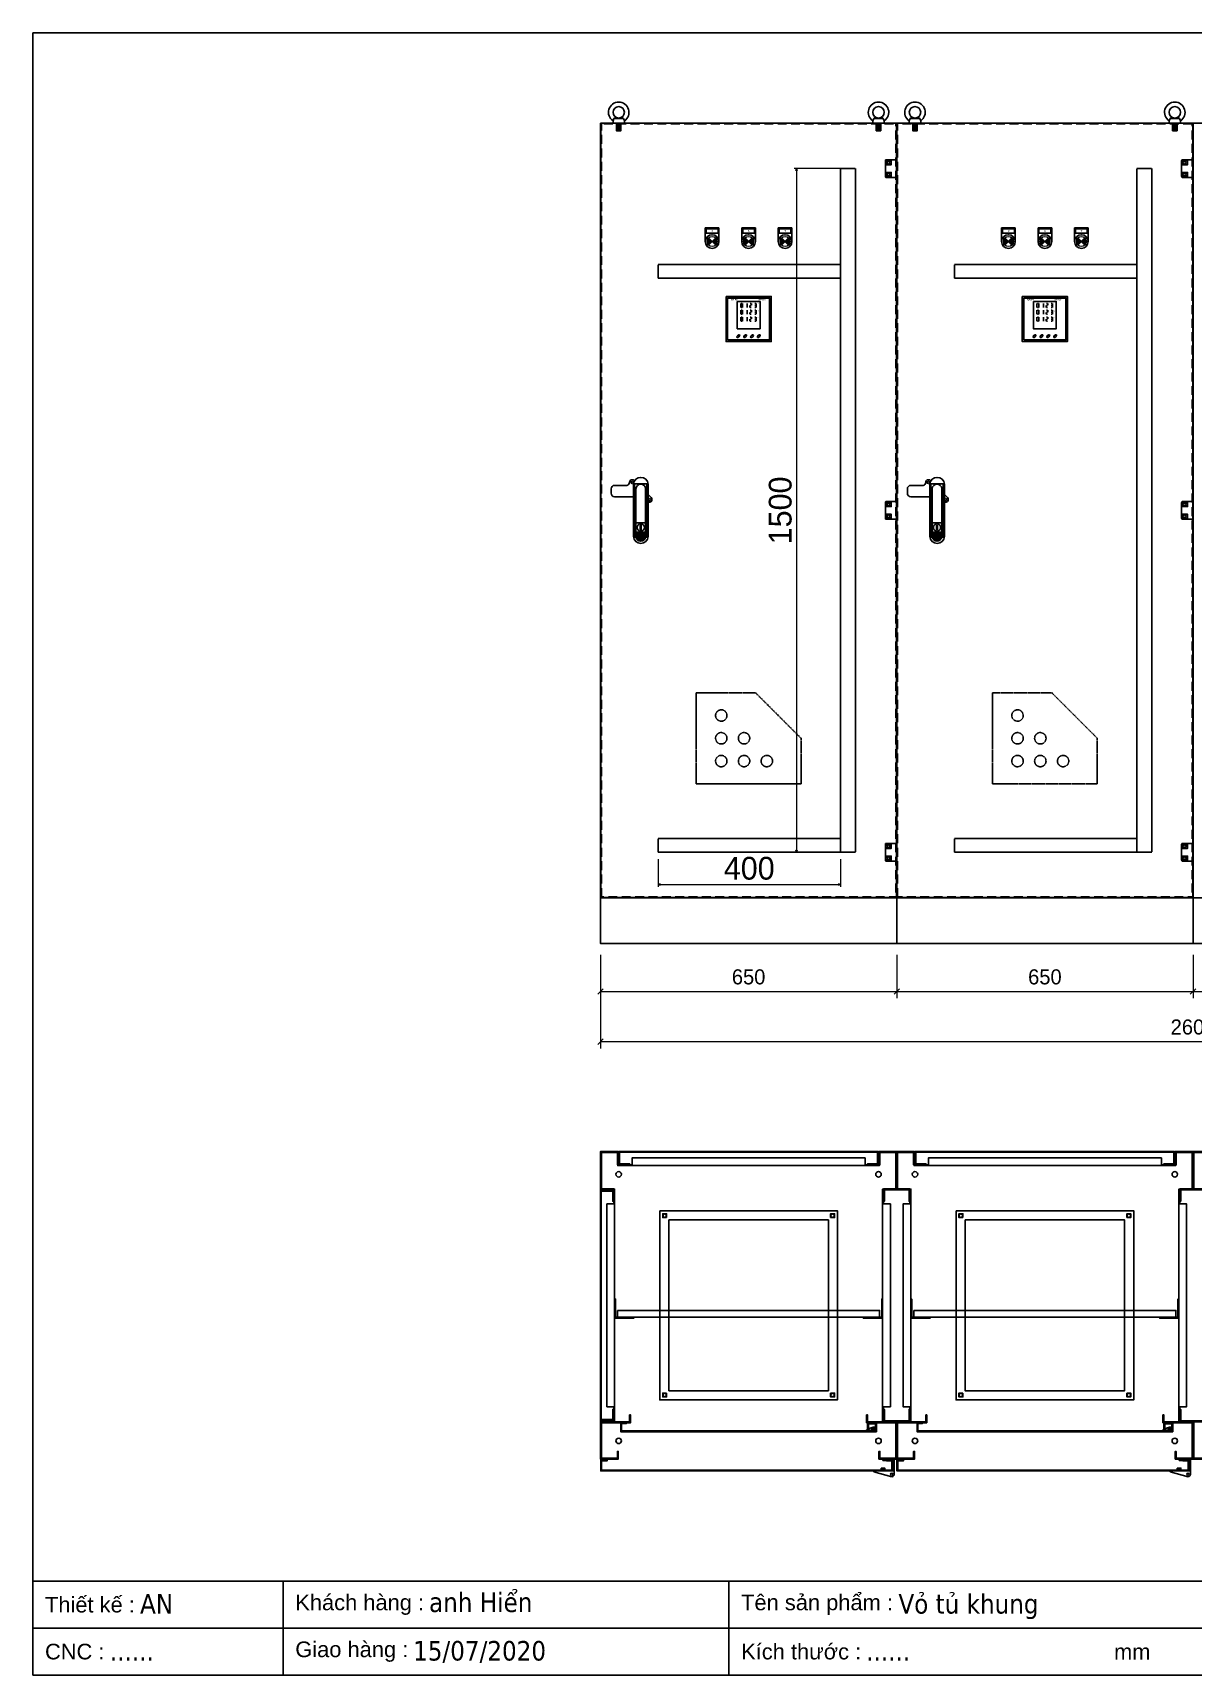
# Model space of a CAD drawing. Header units: millimetres. Extents: x 0 to 5097, y 0 to 3604.
# Drawn here: x 0 to 2546, y 0 to 3604 of the extents above; entities that cross this region are included whole.
import ezdxf
from ezdxf.enums import TextEntityAlignment as Align

# ---------------------------------------------------------------- set-up
doc = ezdxf.new("R2010")
doc.units = ezdxf.units.MM
doc.linetypes.add('DASHED', pattern=[0.75, 0.5, -0.25])
doc.linetypes.add('HIDDEN2', pattern=[4.7625, 3.175, -1.5875])
for name, color, linetype in [('01', 7, 'HIDDEN2'), ('DIM', 253, 'Continuous'), ('Ghi chu', 7, 'Continuous')]:
    doc.layers.add(name, color=color, linetype=linetype)
doc.layers.add('07', color=5, linetype='Continuous', lineweight=5)
doc.styles.add('Arial', font='arial.ttf')
doc.styles.add('Arial-Black', font='txt')
doc.styles.add('Tahoma (Input Text)', font='tahoma.ttf')
doc.dimstyles.new('CNC', dxfattribs={"dimtxt": 50, "dimasz": 5, "dimexe": 5, "dimexo": 15, "dimgap": 10, "dimtad": 1, "dimdec": 0, "dimtxsty": 'Standard', "dimblk": 'OPEN30', "dimcen": 10, "dimclrd": 5, "dimclre": 5, "dimclrt": 3, "dimazin": 3, "dimtfac": 1, "dimtdec": 0, "dimtmove": 0, "dimatfit": 3, "dimldrblk": 'ARCHTICK', "dimlwd": 9, "dimlwe": 9})
doc.dimstyles.new('Dim-33', dxfattribs={"dimtxt": 33, "dimasz": 12, "dimexe": 15, "dimexo": 25, "dimgap": 15, "dimtad": 1, "dimdec": 0, "dimtxsty": 'Standard', "dimblk": 'OBLIQUE', "dimcen": 10, "dimclrd": 5, "dimclre": 5, "dimclrt": 3, "dimazin": 3, "dimtfac": 1, "dimtdec": 0, "dimtmove": 0, "dimatfit": 3, "dimldrblk": 'OPEN30', "dimlwd": 9, "dimlwe": 9})

# ---------------------------------------------------------------- blocks, each defined once
blk = doc.blocks.new('Moccauf10')
h = blk.add_hatch()
h.set_pattern_fill('ANSI31', color=8, scale=0.5, angle=330, style=0)
h.set_pattern_definition([(15, (-83193.6702, -36410.4482), (-0.410875234, 1.53340725), [])])
h.paths.add_polyline_path([(5, -23.5), (-5, -23.5), (-5, -40.5), (5, -40.5)])
at = {"color": 8}
for p, q in [((-12.5, -18.5), (-10.4, -13.5)), ((-10.4, -13.5), (-4.9, -11.5)), ((10.4, -13.5), (4.9, -11.5)), ((12.5, -18.5), (10.4, -13.5))]:
    blk.add_line(p, q, dxfattribs=at)
for points in [[(12.5, -18.5), (12.5, -23.5), (-12.5, -23.5), (-12.5, -18.5)], [(-10.4, -13.5), (10.4, -13.5)]]:
    blk.add_lwpolyline(points, dxfattribs=at)
blk.add_lwpolyline([(-5, -23.5), (5, -23.5), (5, -40.5), (-5, -40.5)], close=True, dxfattribs=at)
blk.add_circle((0, 0), 12.5, dxfattribs=at)
blk.add_arc((0, 0), 22.5, 303.749, 236.251, dxfattribs=at)
blk = doc.blocks.new('HL044-1')
at = {"color": 1}
blk.add_lwpolyline([(2, 0), (25, 0), (25, 39), (2, 39, 0.414214), (0, 37), (0, 2, 0.414214)], format="xyb", close=True, dxfattribs=at)
for centre in [(7, 32.5), (7, 6.5)]:
    blk.add_circle(centre, 3, dxfattribs=at)
blk = doc.blocks.new('HL044-2')
at = {"color": 1}
for p, q in [((0, -3), (0, 0)), ((0, 0), (23, 0)), ((4, -3), (4, 0)), ((10, -3), (10, 0)), ((25, -26), (-20, -26)), ((-20, -26), (-20, -28)), ((-20, -28), (19.5, -38.5)), ((-3, -19.5), (-3, -26)), ((-3, -19.5), (3, -20.1)), ((-3, -20.5), (3, -21.1)), ((-3, -21.5), (3, -22.1)), ((-3, -22.5), (3, -23.1)), ((-3, -23.5), (3, -24.1)), ((-3, -24.5), (3, -25.1)), ((-3, -25.5), (2.3, -26)), ((22, -3), (0, -3)), ((3, -19.5), (3, -26)), ((22, -3), (22, -26)), ((25, -2), (25, -3)), ((25, -3), (25, -26)), ((25, -33), (25, -26))]:
    blk.add_line(p, q, dxfattribs=at)
blk.add_lwpolyline([(-4, -19.5), (4, -19.5), (4, -26), (-4, -26)], close=True, dxfattribs=at)
blk.add_circle((19.5, -33), 2.5, dxfattribs=at)
for centre, radius, start, end in [((23, -2), 2, 0, 90), ((19.5, -33), 5.5, 270, 0)]:
    blk.add_arc(centre, radius, start, end, dxfattribs=at)
blk = doc.blocks.new('HL036-1-2')
at = {"layer": 'Ghi chu', "color": 1}
for p, q in [((-3, 17.8), (-18.9, 17.8)), ((-18.9, 15.8), (-18.9, 17.8)), ((-12.1, 15.8), (-18.9, 15.8)), ((-16.4, 1), (-16.4, 14)), ((-15.6, 15), (-3.9, 17.7)), ((0, 0), (-15.4, 0)), ((-14.4, 3), (-14.4, 11.9)), ((0, 2), (-13.4, 2)), ((-13.1, 12.8), (-4.3, 9.8)), ((-6.2, 2), (-6.2, 0)), ((-1.2, 2), (-1.2, 0)), ((0, 0), (0, 2))]:
    blk.add_line(p, q, dxfattribs=at)
for radius in [4.1, 2.1]:
    blk.add_circle((-3, 13.7), radius, dxfattribs=at)
for centre, start, end in [((-15.4, 14), 102.9616, 180), ((-15.4, 1), 180, 270), ((-13.4, 11.9), 71.3254, 180), ((-13.4, 3), 180, 270)]:
    blk.add_arc(centre, 1, start, end, dxfattribs=at)
blk = doc.blocks.new('*D1')
at = {"color": 0, "linetype": 'ByBlock', "lineweight": -2}
for p, q in [((1251.3, 1506.1), (1239.3, 1494.1)), ((1889.3, 1494.1), (1901.3, 1506.1))]:
    blk.add_line(p, q, dxfattribs=at)
at = {"layer": 'Defpoints', "color": 0, "transparency": 16777216}
for p in [(1245.3, 1605.7), (1895.3, 1605.7), (1895.3, 1500.1)]:
    blk.add_point(p, dxfattribs=at)
at = {"layer": 'DIM', "color": 5, "lineweight": 9, "transparency": 16777216}
for p, q in [((1245.3, 1580.7), (1245.3, 1485.1)), ((1895.3, 1580.7), (1895.3, 1485.1)), ((1245.3, 1500.1), (1895.3, 1500.1))]:
    blk.add_line(p, q, dxfattribs=at)
at = {"layer": 'DIM', "color": 3, "transparency": 16777216, "insert": (1570.3, 1532), "char_height": 33, "attachment_point": 5}
blk.add_mtext('650', dxfattribs=at)
blk = doc.blocks.new('_Oblique')
at = {"color": 0, "linetype": 'ByBlock', "lineweight": -2}
blk.add_line((-0.5, -0.5), (0.5, 0.5), dxfattribs=at)
blk = doc.blocks.new('_Open30')
at = {"color": 0, "linetype": 'ByBlock', "lineweight": -2}
for p, q in [((-1, 0.27), (0, 0)), ((0, 0), (-1, -0.27)), ((0, 0), (-1, 0))]:
    blk.add_line(p, q, dxfattribs=at)
blk = doc.blocks.new('*D2')
at = {"color": 0, "linetype": 'ByBlock', "lineweight": -2}
for p, q in [((1901.3, 1506.1), (1889.3, 1494.1)), ((2539.3, 1494.1), (2551.3, 1506.1))]:
    blk.add_line(p, q, dxfattribs=at)
at = {"layer": 'Defpoints', "color": 0, "transparency": 16777216}
for p in [(1895.3, 1605.7), (2545.3, 1605.7), (2545.3, 1500.1)]:
    blk.add_point(p, dxfattribs=at)
at = {"layer": 'DIM', "color": 5, "lineweight": 9, "transparency": 16777216}
for p, q in [((1895.3, 1580.7), (1895.3, 1485.1)), ((2545.3, 1580.7), (2545.3, 1485.1)), ((1895.3, 1500.1), (2545.3, 1500.1))]:
    blk.add_line(p, q, dxfattribs=at)
at = {"layer": 'DIM', "color": 3, "transparency": 16777216, "insert": (2220.3, 1532), "char_height": 33, "attachment_point": 5}
blk.add_mtext('650', dxfattribs=at)
blk = doc.blocks.new('*D3')
at = {"color": 0, "linetype": 'ByBlock', "lineweight": -2}
for p, q in [((2551.3, 1506.1), (2539.3, 1494.1)), ((3189.3, 1494.1), (3201.3, 1506.1))]:
    blk.add_line(p, q, dxfattribs=at)
at = {"layer": 'Defpoints', "color": 0, "transparency": 16777216}
for p in [(2545.3, 1605.7), (3195.3, 1605.7), (3195.3, 1500.1)]:
    blk.add_point(p, dxfattribs=at)
at = {"layer": 'DIM', "color": 5, "lineweight": 9, "transparency": 16777216}
for p, q in [((2545.3, 1580.7), (2545.3, 1485.1)), ((3195.3, 1580.7), (3195.3, 1485.1)), ((2545.3, 1500.1), (3195.3, 1500.1))]:
    blk.add_line(p, q, dxfattribs=at)
at = {"layer": 'DIM', "color": 3, "transparency": 16777216, "insert": (2870.3, 1532), "char_height": 33, "attachment_point": 5}
blk.add_mtext('650', dxfattribs=at)
blk = doc.blocks.new('*D5')
at = {"color": 0, "linetype": 'ByBlock', "lineweight": -2}
for p, q in [((1251.3, 1396.1), (1239.3, 1384.1)), ((3839.3, 1384.1), (3851.3, 1396.1))]:
    blk.add_line(p, q, dxfattribs=at)
at = {"layer": 'Defpoints', "color": 0, "transparency": 16777216}
for p in [(1245.3, 1605.7), (3845.3, 1605.7), (3845.3, 1390.1)]:
    blk.add_point(p, dxfattribs=at)
at = {"layer": 'DIM', "color": 5, "lineweight": 9, "transparency": 16777216}
for p, q in [((1245.3, 1580.7), (1245.3, 1375.1)), ((3845.3, 1580.7), (3845.3, 1375.1)), ((1245.3, 1390.1), (3845.3, 1390.1))]:
    blk.add_line(p, q, dxfattribs=at)
at = {"layer": 'DIM', "color": 3, "transparency": 16777216, "insert": (2545.3, 1422), "char_height": 33, "attachment_point": 5}
blk.add_mtext('2600', dxfattribs=at)
blk = doc.blocks.new('khungtenAsean2')
at = {"color": 7}
for p, q in [((2970, -1980), (0, -1980)), ((320, -1980), (320, -2100)), ((890, -1980), (890, -2100)), ((2020, -2040), (0, -2040))]:
    blk.add_line(p, q, dxfattribs=at)
blk.add_lwpolyline([(0, 0), (2970, 0), (2970, -2100), (0, -2100)], close=True, dxfattribs=at)
at = {"color": 2, "char_height": 20, "width": 917.634, "attachment_point": 4, "style": 'Arial'}
for s, insert in [('  Tên sản phẩm :', (890, -2010)), ('  Thiết kế :', (0, -2010)), ('  Khách hàng :', (320, -2010)), ('  Giao hàng :', (320, -2070)), ('  CNC :', (0, -2070)), ('  Kích thước :', (890, -2070)), ('mm', (1382.3, -2070))]:
    blk.add_mtext(s, dxfattribs=dict(at, insert=insert))
at = {"color": 1, "style": 'Tahoma (Input Text)', "flags": 8}
for tag, p in [('#03', (506.6, -2019.3)), ('#01', (137.1, -2021.3)), ('#05', (1106.6, -2021.3)), ('#07', (1834.7, -2021.3)), ('#09', (2146.7, -2021.3)), ('#02', (98.5, -2081.3)), ('#04', (486.1, -2081.3)), ('#06', (1065.3, -2081.3)), ('#08', (1817.4, -2081.3)), ('#10', (2146.7, -2081.3))]:
    blk.add_attdef(tag, p, '', height=25, dxfattribs=at)
blk.add_attdef('#11', text='', height=25, dxfattribs=at).set_placement((2915, -2067.3), align=Align.CENTER)
blk = doc.blocks.new('AB-301-1-1')
at = {"linetype": 'Continuous'}
h = blk.add_hatch(dxfattribs=at)
h.set_pattern_fill('ACAD_ISO09W100', color=1, scale=0.2)
h.set_pattern_definition([(0, (-367.8747, 374.3201), (0, 1), [4.8, -0.6, 1.2, -0.6, 1.2, -0.6])])
h.paths.add_polyline_path([(-3.9, -112.6, 0.118404), (0.1, -113.6, 0.118404), (4.2, -112.6), (7.1, -96.1), (-6.9, -96.1)])
at = {"color": 1, "linetype": 'Continuous'}
for p, q in [((-9.9, -74.6), (10.1, -74.6)), ((-6.9, -96.1), (7.1, -96.1)), ((-6.9, -96.1), (-3.9, -112.6)), ((7.1, -96.1), (4.2, -112.6))]:
    blk.add_line(p, q, dxfattribs=at)
for points in [[(-15.7, -17.1), (-57.4, -17.1, -0.414214), (-64.9, -9.6), (-64.9, 0.4, -0.414214), (-57.4, 7.9), (-30.6, 7.9, 0.414214), (-24.6, 13.9), (-24.6, 14.2)], [(-24.6, 14.2, -0.198912), (-22.8, 18.4), (-22.8, 18.4, -0.414214), (-14.4, 18.4), (-13.5, 17.6)], [(16.3, -12.2), (23.1, -19.1, -0.414214), (23.1, -27.5), (23.1, -27.5, -0.31835), (16.3, -28.7)]]:
    blk.add_lwpolyline(points, format="xyb", dxfattribs=at)
for points in [[(0.3, 25.4), (0.3, 25.4, -0.400643), (16.3, 10.4), (16.3, -104.6, -0.400643), (0.3, -119.6), (0.3, -119.6, -0.400643), (-15.7, -104.6), (-15.7, 10.4, -0.400643)], [(0.1, 10.4, -0.403991), (10.6, 0.4), (10.6, -104.6, -0.403991), (0.1, -114.6, -0.403991), (-10.4, -104.6), (-10.4, 0.4, -0.403991)], [(9.1, -96.6), (9.1, -104.6, -0.414214), (0.1, -113.6, -0.414214), (-8.9, -104.6), (-8.9, -96.6, -0.414214), (-6.9, -94.6), (7.1, -94.6, -0.414214)]]:
    blk.add_lwpolyline(points, format="xyb", close=True, dxfattribs=at)
blk.add_lwpolyline([(-0.9, -79.6), (1.1, -79.6), (1.1, -89.6), (-0.9, -89.6)], close=True, dxfattribs=at)
for centre, radius in [((-18.6, 14.2), 2.5), ((18.9, -23.3), 2.5), ((0.1, -84.6), 8)]:
    blk.add_circle(centre, radius, dxfattribs=at)
blk = doc.blocks.new('Den XANH')
h = blk.add_hatch(color=5)
h.paths.add_polyline_path([(15, 15), (22.8, 7.2, 0.198912), (26, 15, 0.198912), (22.8, 22.8)])
h.paths.add_polyline_path([(15, 15), (7.2, 22.8, 0.198912), (4, 15, 0.198912), (7.2, 7.2)])
at = {"color": 7}
for p, q in [((0, 45), (30, 45)), ((0, 45), (0, 15)), ((30, 15), (30, 45))]:
    blk.add_line(p, q, dxfattribs=at)
blk.add_lwpolyline([(2, 43), (28, 43), (28, 33), (2, 33)], close=True, dxfattribs=at)
blk.add_circle((15, 15), 15, dxfattribs=at)
at = {"layer": '07', "color": 5, "linetype": 'Continuous', "lineweight": 5, "ltscale": 3}
for p, q in [((22.8, 22.8), (7.2, 7.2)), ((7.2, 22.8), (22.8, 7.2))]:
    blk.add_line(p, q, dxfattribs=at)
blk.add_circle((15, 15), 11, dxfattribs=at)
at = {"layer": '01', "color": 2, "linetype": 'Continuous', "lineweight": 5, "style": 'Arial-Black'}
blk.add_attdef('T-SP', text='', height=2.4, dxfattribs=at).set_placement((15.2, 36), align=Align.CENTER)
blk = doc.blocks.new('Den DO')
h = blk.add_hatch(color=1)
h.paths.add_polyline_path([(7.2, 7.2), (15, 15), (7.2, 22.8, 0.198912), (4, 15, 0.198912)])
h.paths.add_polyline_path([(26, 15, 0.198912), (22.8, 22.8), (15, 15), (22.8, 7.2, 0.198912)])
at = {"color": 7}
for p, q in [((0, 45), (30, 45)), ((0, 45), (0, 15)), ((30, 15), (30, 45))]:
    blk.add_line(p, q, dxfattribs=at)
blk.add_lwpolyline([(2, 43), (28, 43), (28, 33), (2, 33)], close=True, dxfattribs=at)
blk.add_circle((15, 15), 15, dxfattribs=at)
at = {"layer": '07', "color": 1, "linetype": 'Continuous', "lineweight": 5, "ltscale": 3}
for p, q in [((22.8, 22.8), (7.2, 7.2)), ((7.2, 22.8), (22.8, 7.2))]:
    blk.add_line(p, q, dxfattribs=at)
blk.add_circle((15, 15), 11, dxfattribs=at)
at = {"layer": '01', "color": 2, "linetype": 'Continuous', "lineweight": 5, "style": 'Arial-Black'}
blk.add_attdef('T-SP', text='', height=2.4, dxfattribs=at).set_placement((15.2, 36), align=Align.CENTER)
blk = doc.blocks.new('Den VANG')
h = blk.add_hatch(color=2)
h.paths.add_polyline_path([(22.8, 7.2, 0.198912), (26, 15, 0.198912), (22.8, 22.8), (15, 15)])
h.paths.add_polyline_path([(7.2, 7.2), (15, 15), (7.2, 22.8, 0.198912), (4, 15, 0.198912)])
at = {"color": 7}
for p, q in [((0, 45), (30, 45)), ((0, 45), (0, 15)), ((30, 15), (30, 45))]:
    blk.add_line(p, q, dxfattribs=at)
blk.add_lwpolyline([(2, 43), (28, 43), (28, 33), (2, 33)], close=True, dxfattribs=at)
blk.add_circle((15, 15), 15, dxfattribs=at)
at = {"layer": '07', "color": 2, "linetype": 'Continuous', "lineweight": 5, "ltscale": 3}
for p, q in [((22.8, 22.8), (7.2, 7.2)), ((7.2, 22.8), (22.8, 7.2))]:
    blk.add_line(p, q, dxfattribs=at)
blk.add_circle((15, 15), 11, dxfattribs=at)
at = {"layer": '01', "color": 2, "linetype": 'Continuous', "lineweight": 5, "style": 'Arial-Black'}
blk.add_attdef('T-SP', text='', height=2.4, dxfattribs=at).set_placement((15.2, 36), align=Align.CENTER)
blk = doc.blocks.new('A$C1C334A4C')
at = {"color": 6}
for p, q in [((32.2, 83.8), (32.2, 79.8)), ((32.2, 78.8), (32.2, 74.8)), ((33.2, 83.8), (35.2, 83.8)), ((33.2, 74.8), (35.2, 74.8)), ((36.2, 83.8), (36.2, 79.8)), ((36.2, 78.8), (36.2, 74.8)), ((46.2, 83.8), (46.2, 79.8)), ((46.2, 78.8), (46.2, 74.8)), ((52.2, 78.8), (52.2, 74.8)), ((53.2, 83.8), (55.2, 83.8)), ((53.2, 79.3), (55.2, 79.3)), ((53.2, 74.8), (55.2, 74.8)), ((56.2, 83.8), (56.2, 79.8)), ((63.2, 83.8), (65.2, 83.8)), ((63.2, 79.3), (65.2, 79.3)), ((63.2, 74.8), (65.2, 74.8)), ((66.2, 83.8), (66.2, 79.8)), ((66.2, 78.8), (66.2, 74.8)), ((32.2, 68.8), (32.2, 64.8)), ((32.2, 63.8), (32.2, 59.8)), ((32.2, 53.8), (32.2, 49.8)), ((32.2, 48.8), (32.2, 44.8)), ((33.2, 68.8), (35.2, 68.8)), ((33.2, 59.8), (35.2, 59.8)), ((33.2, 53.8), (35.2, 53.8)), ((33.2, 44.8), (35.2, 44.8)), ((36.2, 68.8), (36.2, 64.8)), ((36.2, 63.8), (36.2, 59.8)), ((36.2, 53.8), (36.2, 49.8)), ((36.2, 48.8), (36.2, 44.8)), ((46.2, 68.8), (46.2, 64.8)), ((46.2, 63.8), (46.2, 59.8)), ((46.2, 53.8), (46.2, 49.8)), ((46.2, 48.8), (46.2, 44.8)), ((52.2, 63.8), (52.2, 59.8)), ((52.2, 48.8), (52.2, 44.8)), ((53.2, 68.8), (55.2, 68.8)), ((53.2, 64.3), (55.2, 64.3)), ((53.2, 59.8), (55.2, 59.8)), ((53.2, 53.8), (55.2, 53.8)), ((53.2, 49.3), (55.2, 49.3)), ((53.2, 44.8), (55.2, 44.8)), ((56.2, 68.8), (56.2, 64.8)), ((56.2, 53.8), (56.2, 49.8)), ((63.2, 68.8), (65.2, 68.8)), ((63.2, 64.3), (65.2, 64.3)), ((63.2, 59.8), (65.2, 59.8)), ((63.2, 53.8), (65.2, 53.8)), ((63.2, 49.3), (65.2, 49.3)), ((63.2, 44.8), (65.2, 44.8)), ((66.2, 68.8), (66.2, 64.8)), ((66.2, 63.8), (66.2, 59.8)), ((66.2, 53.8), (66.2, 49.8)), ((66.2, 48.8), (66.2, 44.8))]:
    blk.add_line(p, q, dxfattribs=at)
for points in [[(0, 99), (99, 99), (99, 0), (0, 0)], [(24.5, 88), (74.5, 88), (74.5, 28), (24.5, 28)]]:
    blk.add_lwpolyline(points, close=True, dxfattribs=at)
at = {"color": 2}
blk.add_lwpolyline([(3.5, 3.5), (95.5, 3.5), (95.5, 95.5), (3.5, 95.5)], close=True, dxfattribs=at)
at = {"color": 6}
for centre in [(27, 12), (42, 12), (57, 12), (72, 12)]:
    blk.add_ellipse(centre, major_axis=(2.83, 2.83), ratio=0.5, dxfattribs=at)
at = {"color": 6, "width": 2201.82, "attachment_point": 5}
for s, insert, char_height in [('{\\fTahoma|b0|i0|c0|p34;selec}', (18.2, 92), 5), ('{\\fTahoma|b0|i0|c0|p34;V}', (70.6, 83.1), 2), ('{\\fTahoma|b0|i1|c0|p34;MFM383A}', (78.4, 91.6), 3), ('{\\fTahoma|b0|i0|c0|p34;PF}', (70.6, 52.9), 2), ('{\\fTahoma|b0|i0|c0|p34;A}', (70.6, 67.7), 2)]:
    blk.add_mtext(s, dxfattribs=dict(at, insert=insert, char_height=char_height))
blk = doc.blocks.new('A$C01EB0BB3')
at = {"color": 7, "linetype": 'DASHED', "ltscale": 3}
for p, q in [((0, 0), (0, 200)), ((0, 200), (130, 200)), ((230, 100), (130, 200)), ((230, 100), (230, 0)), ((230, 0), (0, 0))]:
    blk.add_line(p, q, dxfattribs=at)
for centre in [(55, 150), (55, 100), (105, 100), (55, 50), (105, 50), (155, 50)]:
    blk.add_circle(centre, 12.5, dxfattribs=at)
blk = doc.blocks.new('*D9')
at = {"color": 0, "linetype": 'ByBlock', "lineweight": -2}
for p, q in [((1674.1, 3300.7), (1675.4, 3305.7)), ((1675.4, 3305.7), (1676.8, 3300.7)), ((1675.4, 3305.7), (1675.4, 3300.7)), ((1675.4, 1805.7), (1674.1, 1810.7)), ((1676.8, 1810.7), (1675.4, 1805.7)), ((1675.4, 1805.7), (1675.4, 1810.7))]:
    blk.add_line(p, q, dxfattribs=at)
at = {"layer": 'Defpoints', "color": 0, "transparency": 16777216}
for p in [(1804.7, 3305.7), (1675.4, 1805.7), (1804.7, 1805.7)]:
    blk.add_point(p, dxfattribs=at)
at = {"layer": 'DIM', "color": 5, "lineweight": 9, "transparency": 16777216}
for p, q in [((1789.7, 3305.7), (1670.4, 3305.7)), ((1675.4, 3300.7), (1675.4, 1810.7)), ((1789.7, 1805.7), (1670.4, 1805.7))]:
    blk.add_line(p, q, dxfattribs=at)
at = {"layer": 'DIM', "color": 3, "transparency": 16777216, "insert": (1639.9, 2555.7), "char_height": 50, "attachment_point": 5, "rotation": 90}
blk.add_mtext('1500', dxfattribs=at)
blk = doc.blocks.new('_ArchTick')
at = {"color": 0, "const_width": 0.15}
blk.add_lwpolyline([(-0.5, -0.5), (0.5, 0.5)], dxfattribs=at)
blk = doc.blocks.new('*D10')
at = {"color": 0, "linetype": 'ByBlock', "lineweight": -2}
for p, q in [((1371.7, 1734.7), (1376.7, 1736)), ((1376.7, 1733.4), (1371.7, 1734.7)), ((1371.7, 1734.7), (1376.7, 1734.7)), ((1766.7, 1736), (1771.7, 1734.7)), ((1771.7, 1734.7), (1766.7, 1733.4)), ((1771.7, 1734.7), (1766.7, 1734.7))]:
    blk.add_line(p, q, dxfattribs=at)
at = {"layer": 'Defpoints', "color": 0, "transparency": 16777216}
for p in [(1371.7, 1805.7), (1771.7, 1805.7), (1771.7, 1734.7)]:
    blk.add_point(p, dxfattribs=at)
at = {"layer": 'DIM', "color": 5, "lineweight": 9, "transparency": 16777216}
for p, q in [((1371.7, 1790.7), (1371.7, 1729.7)), ((1771.7, 1790.7), (1771.7, 1729.7)), ((1376.7, 1734.7), (1766.7, 1734.7))]:
    blk.add_line(p, q, dxfattribs=at)
at = {"layer": 'DIM', "color": 3, "transparency": 16777216, "insert": (1571.7, 1770.2), "char_height": 50, "attachment_point": 5}
blk.add_mtext('400', dxfattribs=at)

msp = doc.modelspace()

# ---------------------------------------------------------------- linework, layer by layer
at = {"color": 7}
for points in [[(1245.3, 3405.7), (1895.3, 3405.7), (1895.3, 1705.7), (1245.3, 1705.7)], [(1895.3, 3405.7), (2545.3, 3405.7), (2545.3, 1705.7), (1895.3, 1705.7)], [(2545.3, 3405.7), (3195.3, 3405.7), (3195.3, 1705.7), (2545.3, 1705.7)], [(1245.3, 1705.7), (1895.3, 1705.7), (1895.3, 1605.7), (1245.3, 1605.7)], [(1895.3, 1705.7), (2545.3, 1705.7), (2545.3, 1605.7), (1895.3, 1605.7)], [(2545.3, 1705.7), (3195.3, 1705.7), (3195.3, 1605.7), (2545.3, 1605.7)], [(1853.3, 1122), (1853.3, 1147.5), (1287.3, 1147.5), (1287.3, 1122), (1285.8, 1122), (1285.8, 1149), (1854.8, 1149), (1854.8, 1122)], [(2503.3, 1122), (2503.3, 1147.5), (1937.3, 1147.5), (1937.3, 1122), (1935.8, 1122), (1935.8, 1149), (2504.8, 1149), (2504.8, 1122)], [(1272.3, 1062), (1246.8, 1062), (1246.8, 561), (1272.3, 561), (1272.3, 559.5), (1245.3, 559.5), (1245.3, 1063.5), (1272.3, 1063.5)], [(1375.3, 1019), (1765.3, 1019), (1765.3, 604), (1375.3, 604)], [(2025.3, 1019), (2415.3, 1019), (2415.3, 604), (2025.3, 604)], [(1272.3, 558), (1245.3, 558), (1245.3, 474), (1284.3, 474), (1284.3, 491), (1282.3, 491), (1282.3, 476), (1247.3, 476), (1247.3, 556), (1274.3, 556), (1274.3, 583), (1272.3, 583)], [(1868.3, 558), (1895.3, 558), (1895.3, 474), (1856.3, 474), (1856.3, 491), (1858.3, 491), (1858.3, 476), (1893.3, 476), (1893.3, 556), (1866.3, 556), (1866.3, 583), (1868.3, 583)], [(1922.3, 558), (1895.3, 558), (1895.3, 474), (1934.3, 474), (1934.3, 491), (1932.3, 491), (1932.3, 476), (1897.3, 476), (1897.3, 556), (1924.3, 556), (1924.3, 583), (1922.3, 583)], [(2518.3, 558), (2545.3, 558), (2545.3, 474), (2506.3, 474), (2506.3, 491), (2508.3, 491), (2508.3, 476), (2543.3, 476), (2543.3, 556), (2516.3, 556), (2516.3, 583), (2518.3, 583)], [(2572.3, 558), (2545.3, 558), (2545.3, 474), (2584.3, 474), (2584.3, 491), (2582.3, 491), (2582.3, 476), (2547.3, 476), (2547.3, 556), (2574.3, 556), (2574.3, 583), (2572.3, 583)], [(1309.3, 556), (1247.3, 556), (1247.3, 554), (1311.3, 554), (1311.3, 571), (1309.3, 571)], [(1831.3, 556), (1893.3, 556), (1893.3, 554), (1829.3, 554), (1829.3, 571), (1831.3, 571)], [(1959.3, 556), (1897.3, 556), (1897.3, 554), (1961.3, 554), (1961.3, 571), (1959.3, 571)], [(2481.3, 556), (2543.3, 556), (2543.3, 554), (2479.3, 554), (2479.3, 571), (2481.3, 571)]]:
    msp.add_lwpolyline(points, close=True, dxfattribs=at)
at = {"color": 7, "linetype": 'DASHED'}
for points in [[(1247.3, 3403.7), (1893.3, 3403.7), (1893.3, 1707.7), (1247.3, 1707.7)], [(1897.3, 3403.7), (2543.3, 3403.7), (2543.3, 1707.7), (1897.3, 1707.7)]]:
    msp.add_lwpolyline(points, close=True, dxfattribs=at)
at = {"color": 2}
for points in [[(1871.3, 3323.2), (1883.3, 3323.2), (1883.3, 3314.2), (1871.3, 3314.2)], [(2521.3, 3323.2), (2533.3, 3323.2), (2533.3, 3314.2), (2521.3, 3314.2)], [(1871.3, 3297.2), (1883.3, 3297.2), (1883.3, 3288.2), (1871.3, 3288.2)], [(2521.3, 3297.2), (2533.3, 3297.2), (2533.3, 3288.2), (2521.3, 3288.2)], [(1320.3, 2614.2), (1347.3, 2614.2), (1347.3, 2497.2), (1320.3, 2497.2)], [(1970.3, 2614.2), (1997.3, 2614.2), (1997.3, 2497.2), (1970.3, 2497.2)], [(1871.3, 2573.2), (1883.3, 2573.2), (1883.3, 2564.2), (1871.3, 2564.2)], [(2521.3, 2573.2), (2533.3, 2573.2), (2533.3, 2564.2), (2521.3, 2564.2)], [(1871.3, 2547.2), (1883.3, 2547.2), (1883.3, 2538.2), (1871.3, 2538.2)], [(2521.3, 2547.2), (2533.3, 2547.2), (2533.3, 2538.2), (2521.3, 2538.2)], [(1871.3, 1823.2), (1883.3, 1823.2), (1883.3, 1814.2), (1871.3, 1814.2)], [(2521.3, 1823.2), (2533.3, 1823.2), (2533.3, 1814.2), (2521.3, 1814.2)], [(1871.3, 1797.2), (1883.3, 1797.2), (1883.3, 1788.2), (1871.3, 1788.2)], [(2521.3, 1797.2), (2533.3, 1797.2), (2533.3, 1788.2), (2521.3, 1788.2)], [(1390.3, 1004), (1381.8, 1004), (1381.8, 1012.5), (1390.3, 1012.5)], [(1750.3, 1004), (1758.8, 1004), (1758.8, 1012.5), (1750.3, 1012.5)], [(2040.3, 1004), (2031.8, 1004), (2031.8, 1012.5), (2040.3, 1012.5)], [(2400.3, 1004), (2408.8, 1004), (2408.8, 1012.5), (2400.3, 1012.5)], [(1395.3, 999), (1745.3, 999), (1745.3, 624), (1395.3, 624)], [(2045.3, 999), (2395.3, 999), (2395.3, 624), (2045.3, 624)], [(1390.3, 619), (1381.8, 619), (1381.8, 610.5), (1390.3, 610.5)], [(1750.3, 619), (1758.8, 619), (1758.8, 610.5), (1750.3, 610.5)], [(2040.3, 619), (2031.8, 619), (2031.8, 610.5), (2040.3, 610.5)], [(2400.3, 619), (2408.8, 619), (2408.8, 610.5), (2400.3, 610.5)]]:
    msp.add_lwpolyline(points, close=True, dxfattribs=at)
at = {"color": 7, "linetype": 'DASHED', "ltscale": 2}
for points in [[(1771.7, 3305.7), (1804.7, 3305.7), (1804.7, 1805.7), (1771.7, 1805.7)], [(2421.7, 3305.7), (2454.7, 3305.7), (2454.7, 1805.7), (2421.7, 1805.7)], [(1371.7, 3095.3), (1771.7, 3095.3), (1771.7, 3065.3), (1371.7, 3065.3)], [(2021.7, 3095.3), (2421.7, 3095.3), (2421.7, 3065.3), (2021.7, 3065.3)], [(1371.7, 1835.7), (1771.7, 1835.7), (1771.7, 1805.7), (1371.7, 1805.7)], [(2021.7, 1835.7), (2421.7, 1835.7), (2421.7, 1805.7), (2021.7, 1805.7)]]:
    msp.add_lwpolyline(points, close=True, dxfattribs=at)
at = {"color": 7}
for points in [[(1309.3, 1120), (1282.3, 1120), (1282.3, 1147), (1247.3, 1147), (1247.3, 1067), (1274.3, 1067), (1274.3, 1040), (1272.3, 1040), (1272.3, 1065), (1245.3, 1065), (1245.3, 1149), (1284.3, 1149), (1284.3, 1122), (1309.3, 1122), (1309.3, 1120)], [(1831.3, 1120), (1858.3, 1120), (1858.3, 1147), (1893.3, 1147), (1893.3, 1067), (1866.3, 1067), (1866.3, 1040), (1868.3, 1040), (1868.3, 1065), (1895.3, 1065), (1895.3, 1149), (1856.3, 1149), (1856.3, 1122), (1831.3, 1122), (1831.3, 1120)], [(1959.3, 1120), (1932.3, 1120), (1932.3, 1147), (1897.3, 1147), (1897.3, 1067), (1924.3, 1067), (1924.3, 1040), (1922.3, 1040), (1922.3, 1065), (1895.3, 1065), (1895.3, 1149), (1934.3, 1149), (1934.3, 1122), (1959.3, 1122), (1959.3, 1120)], [(2481.3, 1120), (2508.3, 1120), (2508.3, 1147), (2543.3, 1147), (2543.3, 1067), (2516.3, 1067), (2516.3, 1040), (2518.3, 1040), (2518.3, 1065), (2545.3, 1065), (2545.3, 1149), (2506.3, 1149), (2506.3, 1122), (2481.3, 1122), (2481.3, 1120)], [(2609.3, 1120), (2582.3, 1120), (2582.3, 1147), (2547.3, 1147), (2547.3, 1067), (2574.3, 1067), (2574.3, 1040), (2572.3, 1040), (2572.3, 1065), (2545.3, 1065), (2545.3, 1149), (2584.3, 1149), (2584.3, 1122), (2609.3, 1122), (2609.3, 1120)], [(1872.8, 470), (1872.8, 472), (1886.8, 472), (1886.8, 448), (1245.8, 448), (1245.8, 472), (1259.8, 472), (1259.8, 470), (1247.8, 470), (1247.8, 450), (1884.8, 450), (1884.8, 470), (1872.8, 470)], [(2522.8, 470), (2522.8, 472), (2536.8, 472), (2536.8, 448), (1895.8, 448), (1895.8, 472), (1909.8, 472), (1909.8, 470), (1897.8, 470), (1897.8, 450), (2534.8, 450), (2534.8, 470), (2522.8, 470)]]:
    msp.add_lwpolyline(points, dxfattribs=at)
at = {"color": 253}
for points in [[(1825.8, 1120), (1857.3, 1120), (1857.3, 1118), (1283.3, 1118), (1283.3, 1120), (1314.8, 1120), (1314.8, 1135), (1825.8, 1135), (1825.8, 1120)], [(2475.8, 1120), (2507.3, 1120), (2507.3, 1118), (1933.3, 1118), (1933.3, 1120), (1964.8, 1120), (1964.8, 1135), (2475.8, 1135), (2475.8, 1120)], [(1274.3, 1034), (1274.3, 1066.5), (1276.3, 1066.5), (1276.3, 556.5), (1274.3, 556.5), (1274.3, 589), (1259.3, 589), (1259.3, 1034), (1274.3, 1034)], [(1866.3, 1034), (1866.3, 1066.5), (1864.3, 1066.5), (1864.3, 556.5), (1866.3, 556.5), (1866.3, 589), (1881.3, 589), (1881.3, 1034), (1866.3, 1034)], [(1924.3, 1034), (1924.3, 1066.5), (1926.3, 1066.5), (1926.3, 556.5), (1924.3, 556.5), (1924.3, 589), (1909.3, 589), (1909.3, 1034), (1924.3, 1034)], [(2516.3, 1034), (2516.3, 1066.5), (2514.3, 1066.5), (2514.3, 556.5), (2516.3, 556.5), (2516.3, 589), (2531.3, 589), (2531.3, 1034), (2516.3, 1034)]]:
    msp.add_lwpolyline(points, dxfattribs=at)
for points in [[(1318.3, 785.3), (1278.3, 785.3), (1278.3, 825.3), (1276.3, 825.3), (1276.3, 783.3), (1318.3, 783.3)], [(1282.8, 800.3), (1857.8, 800.3), (1857.8, 785.3), (1282.8, 785.3)], [(1822.3, 785.3), (1862.3, 785.3), (1862.3, 825.3), (1864.3, 825.3), (1864.3, 783.3), (1822.3, 783.3)], [(1968.3, 785.3), (1928.3, 785.3), (1928.3, 825.3), (1926.3, 825.3), (1926.3, 783.3), (1968.3, 783.3)], [(1932.8, 800.3), (2507.8, 800.3), (2507.8, 785.3), (1932.8, 785.3)], [(2472.3, 785.3), (2512.3, 785.3), (2512.3, 825.3), (2514.3, 825.3), (2514.3, 783.3), (2472.3, 783.3)]]:
    msp.add_lwpolyline(points, close=True, dxfattribs=at)
at = {"color": 6}
for points in [[(1838.8, 554), (1838.8, 552), (1848.8, 552), (1848.8, 536), (1291.8, 536), (1291.8, 552), (1301.8, 552), (1301.8, 554), (1289.8, 554), (1289.8, 534), (1850.8, 534), (1850.8, 554), (1838.8, 554)], [(2488.8, 554), (2488.8, 552), (2498.8, 552), (2498.8, 536), (1941.8, 536), (1941.8, 552), (1951.8, 552), (1951.8, 554), (1939.8, 554), (1939.8, 534), (2500.8, 534), (2500.8, 554), (2488.8, 554)]]:
    msp.add_lwpolyline(points, dxfattribs=at)
at = {"color": 2}
for centre in [(1285.3, 1099), (1855.3, 1099), (1935.3, 1099), (2505.3, 1099), (1285.3, 514), (1855.3, 514), (1935.3, 514), (2505.3, 514)]:
    msp.add_circle(centre, 6, dxfattribs=at)
at = {"color": 7}
for centre in [(1386.1, 1008.3), (1754.6, 1008.3), (2036.1, 1008.3), (2404.6, 1008.3), (1386.1, 614.8), (1754.6, 614.8), (2036.1, 614.8), (2404.6, 614.8)]:
    msp.add_circle(centre, 4, dxfattribs=at)

# ---------------------------------------------------------------- block references
ref = msp.add_blockref('khungtenAsean2', (0, 3603.6), dxfattribs=dict(at, xscale=1.716000000000349, yscale=1.716000000000349, zscale=1.716000000000349))
ref.add_attrib('#06', '......', (1828.1, 32.1), dxfattribs={"color": 1, "height": 42.9, "style": 'Tahoma (Input Text)'})
ref.add_attrib('#05', 'Vỏ tủ khung', (1899, 135.1), dxfattribs={"color": 1, "height": 42.9, "style": 'Tahoma (Input Text)'})
ref.add_attrib('#04', '15/07/2020', (834.2, 32.1), dxfattribs={"color": 1, "height": 42.9, "style": 'Tahoma (Input Text)'})
ref.add_attrib('#03', 'anh Hiển', (869.3, 138.5), dxfattribs={"color": 1, "height": 42.9, "style": 'Tahoma (Input Text)'})
ref.add_attrib('#02', '......', (169, 32.1), dxfattribs={"color": 1, "height": 42.9, "style": 'Tahoma (Input Text)'})
ref.add_attrib('#01', 'AN', (235.2, 135.1), dxfattribs={"color": 1, "height": 42.9, "style": 'Tahoma (Input Text)'})
for name, p in [('Moccauf10', (1285.3, 3429.2)), ('Moccauf10', (1935.3, 3429.2)), ('HL044-1', (1870.3, 3286.2)), ('HL044-1', (2520.3, 3286.2)), ('A$C1C334A4C', (1520.8, 2926.2)), ('A$C1C334A4C', (2170.8, 2926.2)), ('AB-301-1-1', (1333.5, 2602.8)), ('AB-301-1-1', (1983.5, 2602.8)), ('HL044-1', (1870.3, 2536.2)), ('HL044-1', (2520.3, 2536.2)), ('A$C01EB0BB3', (1455.3, 1955.7)), ('A$C01EB0BB3', (2105.3, 1955.7)), ('HL044-2', (1864.8, 474)), ('HL044-2', (2514.8, 474))]:
    msp.add_blockref(name, p, dxfattribs=at)
at = {"color": 7, "xscale": -1}
for p in [(1855.3, 3429.2), (2505.3, 3429.2)]:
    msp.add_blockref('Moccauf10', p, dxfattribs=at)
at = {"color": 7}
ref = msp.add_blockref('Den DO', (1475.3, 3130.7), dxfattribs=at)
ref.add_attrib('T-SP', 'R', dxfattribs={"layer": '01', "color": 2, "linetype": 'Continuous', "lineweight": 5, "height": 4, "style": 'Arial'}).set_placement((1490.6, 3166.7), align=Align.CENTER)
ref = msp.add_blockref('Den VANG', (1555.3, 3130.7), dxfattribs=at)
ref.add_attrib('T-SP', 'S', dxfattribs={"layer": '01', "color": 2, "linetype": 'Continuous', "lineweight": 5, "height": 4, "style": 'Arial'}).set_placement((1570.6, 3166.7), align=Align.CENTER)
ref = msp.add_blockref('Den XANH', (1635.3, 3130.7), dxfattribs=at)
ref.add_attrib('T-SP', 'T', dxfattribs={"layer": '01', "color": 2, "linetype": 'Continuous', "lineweight": 5, "height": 4, "style": 'Arial'}).set_placement((1650.6, 3166.7), align=Align.CENTER)
ref = msp.add_blockref('Den DO', (2125.3, 3130.7), dxfattribs=at)
ref.add_attrib('T-SP', 'R', dxfattribs={"layer": '01', "color": 2, "linetype": 'Continuous', "lineweight": 5, "height": 4, "style": 'Arial'}).set_placement((2140.6, 3166.7), align=Align.CENTER)
ref = msp.add_blockref('Den VANG', (2205.3, 3130.7), dxfattribs=at)
ref.add_attrib('T-SP', 'S', dxfattribs={"layer": '01', "color": 2, "linetype": 'Continuous', "lineweight": 5, "height": 4, "style": 'Arial'}).set_placement((2220.6, 3166.7), align=Align.CENTER)
ref = msp.add_blockref('Den XANH', (2285.3, 3130.7), dxfattribs=at)
ref.add_attrib('T-SP', 'T', dxfattribs={"layer": '01', "color": 2, "linetype": 'Continuous', "lineweight": 5, "height": 4, "style": 'Arial'}).set_placement((2300.6, 3166.7), align=Align.CENTER)
at = {"color": 7, "xscale": -1, "rotation": 180}
for name, p in [('HL044-1', (1870.3, 1825.2)), ('HL044-1', (2520.3, 1825.2)), ('HL036-1-2', (1847.7, 553.8)), ('HL036-1-2', (2497.7, 553.8))]:
    msp.add_blockref(name, p, dxfattribs=at)

# ---------------------------------------------------------------- dimensions: what is measured, and where the dimension line sits
at = {"layer": 'DIM', "color": 7}
dim = msp.add_linear_dim(base=(1675.4, 1805.7), p1=(1804.7, 3305.7), p2=(1804.7, 1805.7), angle=90, dimstyle='CNC', dxfattribs=at)
dim.commit()
dim.dimension.update_dxf_attribs({"geometry": '*D9', "text_midpoint": (1675.4, 2555.7), "dimtype": 160})
for base, p1, p2, dimstyle, picture, middle in [((1771.7, 1734.7), (1371.7, 1805.7), (1771.7, 1805.7), 'CNC', '*D10', (1571.7, 1770.2)), ((1895.3, 1500.1), (1245.3, 1605.7), (1895.3, 1605.7), 'Dim-33', '*D1', (1570.3, 1532)), ((3845.3, 1390.1), (1245.3, 1605.7), (3845.3, 1605.7), 'Dim-33', '*D5', (2545.3, 1422)), ((2545.3, 1500.1), (1895.3, 1605.7), (2545.3, 1605.7), 'Dim-33', '*D2', (2220.3, 1532)), ((3195.3, 1500.1), (2545.3, 1605.7), (3195.3, 1605.7), 'Dim-33', '*D3', (2870.3, 1532))]:
    dim = msp.add_linear_dim(base=base, p1=p1, p2=p2, dimstyle=dimstyle, dxfattribs=at)
    dim.commit()
    dim.dimension.update_dxf_attribs({"geometry": picture, "text_midpoint": middle})

doc.saveas('drawing.dxf')
